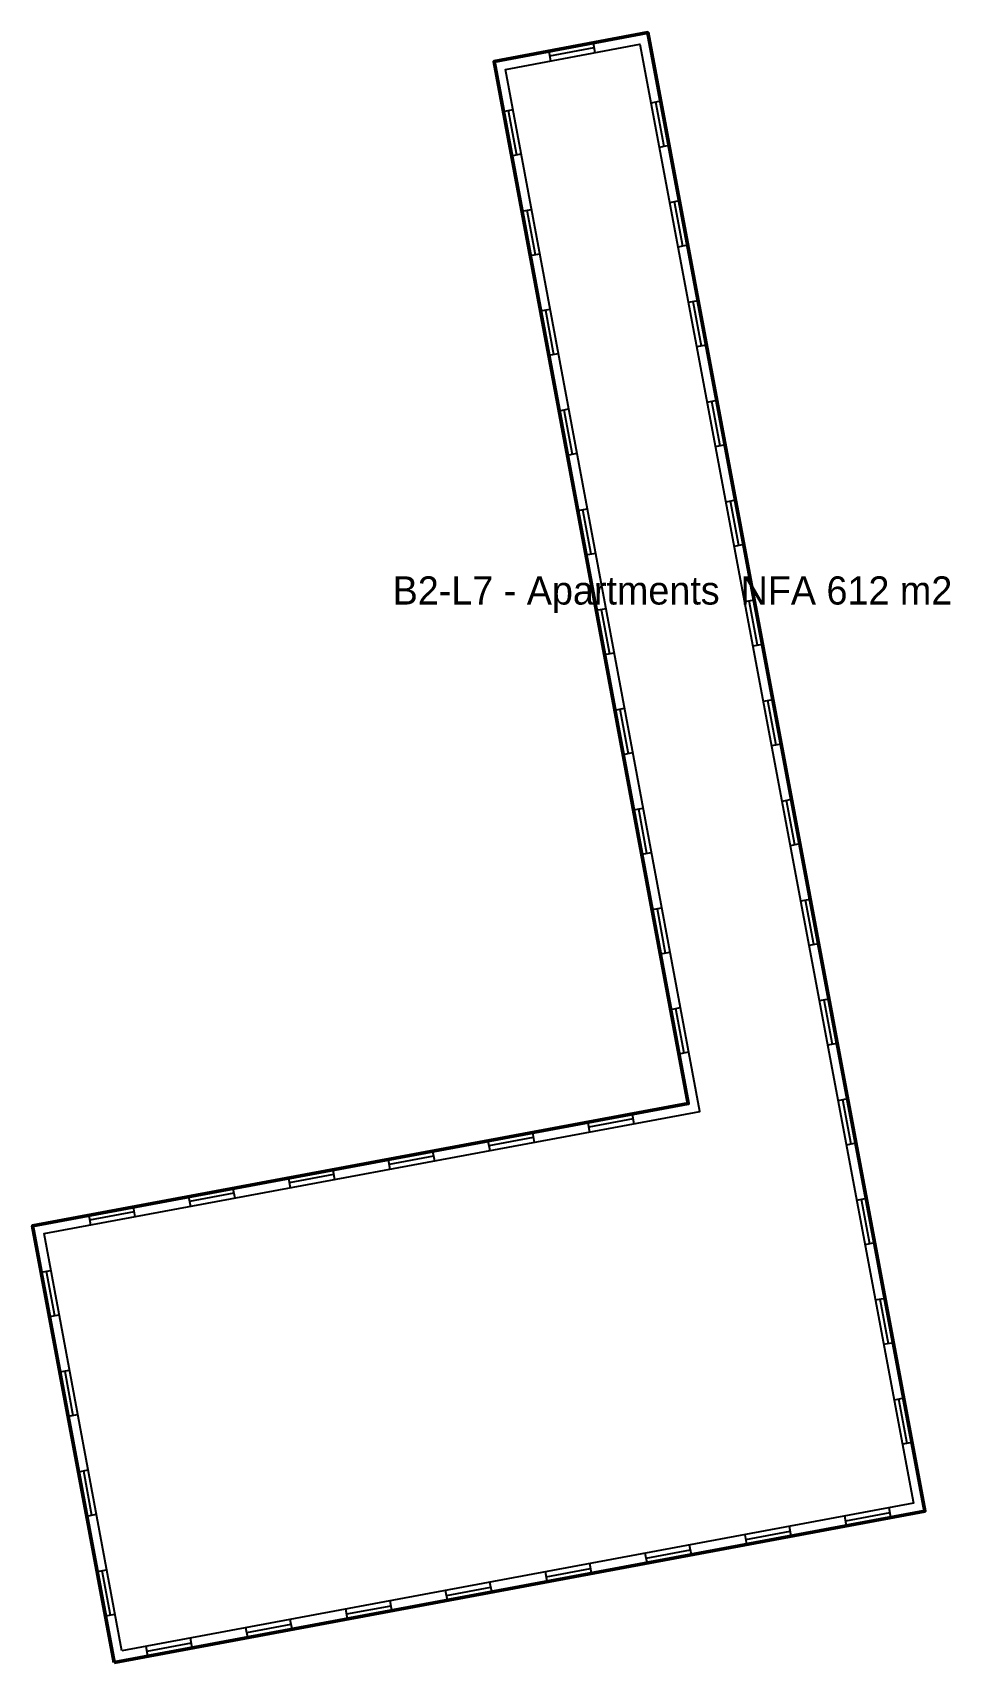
# Model space of a CAD drawing. Header units: metres. Extents: x 65.8 to 98.3, y -68.4 to -10.6.
import ezdxf
from ezdxf.enums import TextEntityAlignment as Align

# ---------------------------------------------------------------- set-up
doc = ezdxf.new("R2010")
doc.units = ezdxf.units.M
for name, color, linetype in [('TEXT', 250, 'Continuous'), ('WALL', 7, 'Continuous'), ('WINDOW', 5, 'Continuous')]:
    doc.layers.add(name, color=color, linetype=linetype)

msp = doc.modelspace()

# ---------------------------------------------------------------- linework, layer by layer
at = {"layer": 'WALL', "lineweight": 50}
msp.add_lwpolyline([(68.677, -68.359), (97.429, -62.994), (87.601, -10.554), (82.15, -11.58), (89.04, -48.54), (65.79, -52.87)], close=True, dxfattribs=at)
at = {"layer": 'WALL'}
msp.add_lwpolyline([(68.957, -67.95), (66.198, -53.15), (89.448, -48.82), (82.558, -11.859), (87.321, -10.963), (97.021, -62.714), (68.957, -67.95)], close=True, dxfattribs=at)
at = {"layer": 'WINDOW'}
for p, q in [((85.662, -10.919), (85.726, -11.263)), ((84.089, -11.215), (84.154, -11.559)), ((85.694, -11.091), (84.122, -11.387)), ((82.48, -13.348), (82.824, -13.284)), ((88.057, -12.988), (87.713, -13.053)), ((88.18, -14.593), (87.885, -13.021)), ((82.652, -13.316), (82.945, -14.889)), ((82.773, -14.921), (83.117, -14.857)), ((88.352, -14.561), (88.008, -14.625)), ((88.72, -16.527), (88.376, -16.591)), ((88.843, -18.132), (88.548, -16.559)), ((83.139, -16.887), (83.483, -16.823)), ((83.311, -16.855), (83.605, -18.428)), ((83.433, -18.46), (83.777, -18.396)), ((89.015, -18.099), (88.671, -18.164)), ((89.383, -20.065), (89.039, -20.13)), ((89.506, -21.67), (89.211, -20.097)), ((83.799, -20.426), (84.143, -20.362)), ((83.971, -20.394), (84.264, -21.967)), ((84.092, -21.999), (84.436, -21.935)), ((89.678, -21.638), (89.334, -21.702)), ((90.046, -23.603), (89.702, -23.668)), ((90.169, -25.208), (89.874, -23.636)), ((84.459, -23.965), (84.803, -23.901)), ((84.631, -23.933), (84.924, -25.506)), ((90.341, -25.176), (89.997, -25.241)), ((84.752, -25.538), (85.096, -25.474)), ((90.71, -27.142), (90.366, -27.206)), ((85.119, -27.504), (85.463, -27.44)), ((85.291, -27.472), (85.584, -29.045)), ((90.832, -28.747), (90.538, -27.174)), ((91.004, -28.714), (90.66, -28.779)), ((85.412, -29.077), (85.756, -29.013)), ((85.778, -31.043), (86.122, -30.979)), ((85.95, -31.011), (86.244, -32.584)), ((91.373, -30.68), (91.029, -30.745)), ((91.496, -32.285), (91.201, -30.712)), ((91.668, -32.253), (91.324, -32.317)), ((86.071, -32.616), (86.416, -32.552)), ((86.438, -34.582), (86.782, -34.518)), ((86.61, -34.55), (86.903, -36.123)), ((92.036, -34.219), (91.692, -34.283)), ((92.159, -35.823), (91.864, -34.251)), ((92.331, -35.791), (91.987, -35.856)), ((86.731, -36.155), (87.075, -36.091)), ((87.098, -38.121), (87.442, -38.057)), ((87.27, -38.089), (87.563, -39.662)), ((92.699, -37.757), (92.355, -37.821)), ((92.822, -39.362), (92.527, -37.789)), ((87.391, -39.694), (87.735, -39.63)), ((92.994, -39.33), (92.65, -39.394)), ((87.757, -41.66), (88.102, -41.596)), ((93.362, -41.295), (93.018, -41.36)), ((93.485, -42.9), (93.19, -41.328)), ((87.93, -41.628), (88.223, -43.201)), ((88.051, -43.233), (88.395, -43.169)), ((93.657, -42.868), (93.313, -42.932)), ((94.026, -44.834), (93.682, -44.898)), ((94.148, -46.439), (93.854, -44.866)), ((88.417, -45.199), (88.761, -45.135)), ((88.589, -45.167), (88.882, -46.74)), ((88.71, -46.772), (89.055, -46.708)), ((94.32, -46.406), (93.976, -46.471)), ((94.689, -48.372), (94.345, -48.437)), ((94.811, -49.977), (94.517, -48.404)), ((87.081, -49.083), (85.508, -49.376)), ((87.049, -48.911), (87.113, -49.255)), ((83.51, -49.57), (83.574, -49.914)), ((85.476, -49.204), (85.54, -49.548)), ((79.971, -50.229), (80.035, -50.573)), ((81.937, -49.863), (82.001, -50.207)), ((83.542, -49.742), (81.969, -50.035)), ((94.983, -49.945), (94.639, -50.009)), ((78.398, -50.522), (78.462, -50.866)), ((80.003, -50.401), (78.43, -50.694)), ((74.859, -51.181), (74.923, -51.525)), ((76.464, -51.06), (74.891, -51.353)), ((76.432, -50.888), (76.496, -51.232)), ((71.32, -51.84), (71.384, -52.184)), ((72.925, -51.719), (71.352, -52.012)), ((72.893, -51.547), (72.957, -51.891)), ((95.352, -51.911), (95.008, -51.975)), ((95.475, -53.515), (95.18, -51.943)), ((67.781, -52.499), (67.845, -52.843)), ((69.386, -52.378), (67.813, -52.671)), ((69.354, -52.206), (69.418, -52.55)), ((95.647, -53.483), (95.303, -53.548)), ((66.097, -54.519), (66.442, -54.455)), ((66.269, -54.487), (66.563, -56.06)), ((96.015, -55.449), (95.671, -55.513)), ((96.138, -57.054), (95.843, -55.481)), ((66.391, -56.092), (66.735, -56.028)), ((96.31, -57.022), (95.966, -57.086)), ((66.757, -58.058), (67.101, -57.994)), ((66.929, -58.026), (67.222, -59.599)), ((96.678, -58.987), (96.334, -59.052)), ((96.801, -60.592), (96.506, -59.02)), ((67.05, -59.631), (67.394, -59.567)), ((96.973, -60.56), (96.629, -60.624)), ((67.417, -61.597), (67.761, -61.533)), ((67.589, -61.565), (67.882, -63.138)), ((96.226, -63.218), (96.162, -62.874)), ((67.71, -63.17), (68.054, -63.106)), ((92.687, -63.879), (92.623, -63.535)), ((94.653, -63.512), (94.589, -63.168)), ((94.621, -63.34), (96.194, -63.046)), ((91.114, -64.172), (91.05, -63.828)), ((91.082, -64), (92.655, -63.707)), ((87.575, -64.832), (87.511, -64.488)), ((87.543, -64.66), (89.116, -64.367)), ((89.148, -64.539), (89.084, -64.195)), ((68.077, -65.136), (68.421, -65.072)), ((68.249, -65.104), (68.542, -66.677)), ((84.036, -65.493), (83.972, -65.149)), ((84.004, -65.321), (85.577, -65.027)), ((85.609, -65.199), (85.545, -64.855)), ((80.497, -66.153), (80.433, -65.809)), ((80.465, -65.981), (82.038, -65.688)), ((82.07, -65.86), (82.006, -65.516)), ((76.958, -66.813), (76.894, -66.469)), ((76.926, -66.641), (78.499, -66.348)), ((78.531, -66.52), (78.467, -66.176)), ((68.37, -66.709), (68.714, -66.645)), ((73.387, -67.302), (74.96, -67.008)), ((74.992, -67.18), (74.928, -66.836)), ((71.453, -67.841), (71.389, -67.496)), ((73.419, -67.474), (73.355, -67.13)), ((69.881, -68.134), (69.816, -67.79)), ((69.848, -67.962), (71.421, -67.668))]:
    msp.add_line(p, q, dxfattribs=at)

# ---------------------------------------------------------------- texts
at = {"layer": 'TEXT'}
msp.add_text('B2-L7 - Apartments  NFA 612 m2', height=1, dxfattribs=at).set_placement((88.478, -30.34), align=Align.MIDDLE_CENTER)

doc.saveas('drawing.dxf')
